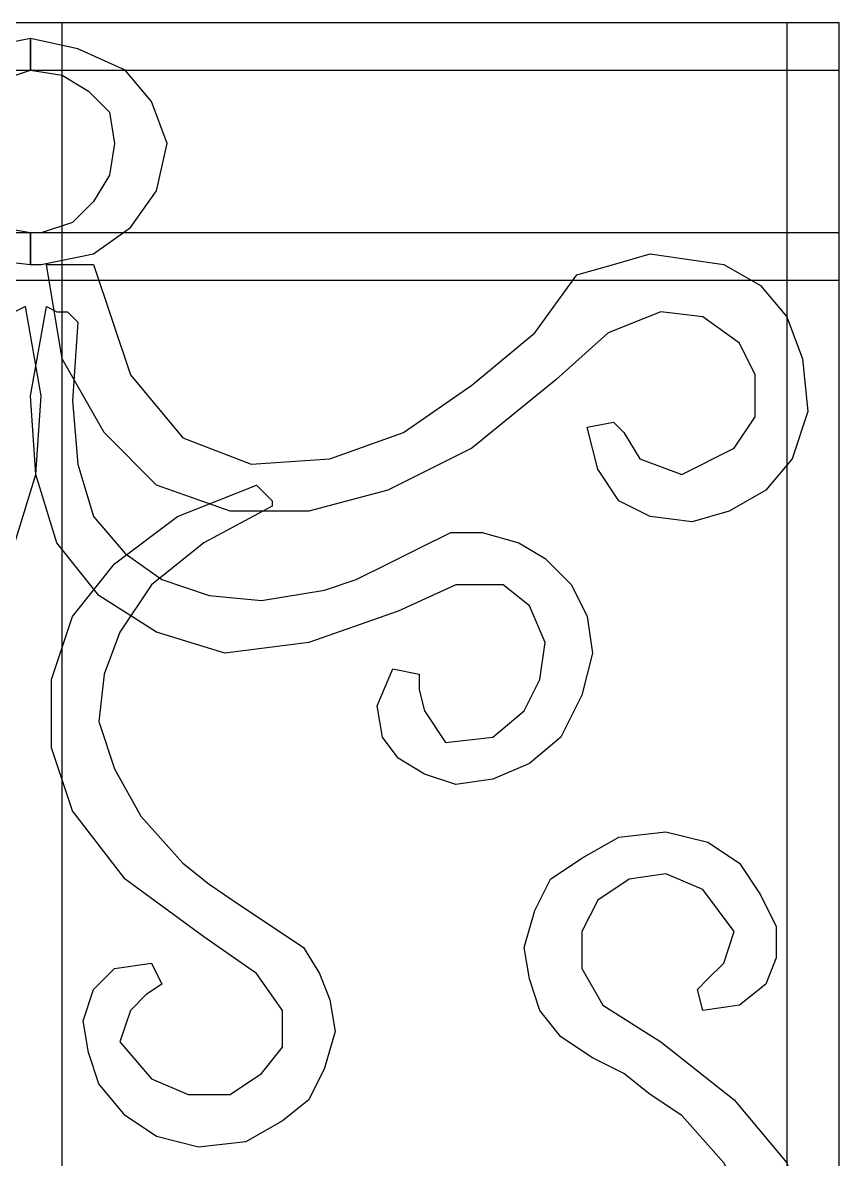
# Model space of a CAD drawing. Header units: centimetres. Extents: x -65 to 68, y -25 to 1.
# Drawn here: x 56.14 to 68.18, y -15.97 to 0.79 of the extents above; entities that cross this region are included whole.
import ezdxf

# ---------------------------------------------------------------- set-up
doc = ezdxf.new("R2010")
doc.units = ezdxf.units.CM
doc.header["$MEASUREMENT"] = 0
doc.layers.add('layer 1', color=7, linetype='Continuous')

msp = doc.modelspace()

# ---------------------------------------------------------------- linework, layer by layer
at = {"layer": 'layer 1', "color": 108}
for points, knots in [([(0.8733, 0.78739), (0.8733, 0.78739), (68.18108, 0.78739), (68.18108, 0.78739), (68.18108, 0.78739), (68.18108, 0.78739), (68.18108, 0.09031), (68.18108, 0.09031), (68.18108, 0.09031), (68.18108, 0.09031), (0.8733, 0.09031), (0.8733, 0.09031), (0.8733, 0.09031), (0.8733, 0.09031), (0.8733, 0.78739), (0.8733, 0.78739)], [0, 0, 0, 0, 0.25, 0.25, 0.25, 0.25, 0.5, 0.5, 0.5, 0.5, 0.75, 0.75, 0.75, 0.75, 1, 1, 1, 1]), ([(55.9433, 0.78739), (55.9433, 0.78739), (56.71784, 0.78739), (56.71784, 0.78739), (56.71784, 0.78739), (56.71784, 0.78739), (56.71784, -24.3078), (56.71784, -24.3078), (56.71784, -24.3078), (56.71784, -24.3078), (55.9433, -24.3078), (55.9433, -24.3078), (55.9433, -24.3078), (55.9433, -24.3078), (55.9433, 0.78739), (55.9433, 0.78739)], [0, 0, 0, 0, 0.25, 0.25, 0.25, 0.25, 0.5, 0.5, 0.5, 0.5, 0.75, 0.75, 0.75, 0.75, 1, 1, 1, 1]), ([(67.40654, 0.78739), (67.40654, 0.78739), (68.18108, 0.78739), (68.18108, 0.78739), (68.18108, 0.78739), (68.18108, 0.78739), (68.18108, -24.3078), (68.18108, -24.3078), (68.18108, -24.3078), (68.18108, -24.3078), (67.40654, -24.3078), (67.40654, -24.3078), (67.40654, -24.3078), (67.40654, -24.3078), (67.40654, 0.78739), (67.40654, 0.78739)], [0, 0, 0, 0, 0.25, 0.25, 0.25, 0.25, 0.5, 0.5, 0.5, 0.5, 0.75, 0.75, 0.75, 0.75, 1, 1, 1, 1]), ([(54.39422, -1.22642), (54.39422, -1.22642), (54.54912, -0.52933), (54.54912, -0.52933), (54.54912, -0.52933), (54.54912, -0.52933), (54.9364, 0.01285), (54.9364, 0.01285), (54.9364, 0.01285), (54.9364, 0.01285), (55.47858, 0.40012), (55.47858, 0.40012), (55.47858, 0.40012), (55.47858, 0.40012), (56.25312, 0.55503), (56.25312, 0.55503), (56.25312, 0.55503), (56.25312, 0.55503), (56.25312, 0.55503), (56.25312, 0.55503), (56.25312, 0.55503), (56.25312, 0.55503), (56.25312, 0.55503), (56.25312, 0.55503), (56.25312, 0.55503), (56.25312, 0.55503), (56.25312, 0.55503), (56.25312, 0.55503), (56.25312, 0.55503), (56.25312, 0.55503), (56.25312, 0.55503), (56.25312, 0.55503), (56.25312, 0.55503), (56.25312, 0.55503), (56.25312, 0.09031), (56.25312, 0.09031), (56.25312, 0.09031), (56.25312, 0.09031), (56.25312, 0.09031), (56.25312, 0.09031), (56.25312, 0.09031), (56.25312, 0.09031), (56.25312, 0.09031), (56.25312, 0.09031), (56.25312, 0.09031), (56.25312, 0.09031), (56.25312, 0.09031), (56.25312, 0.09031), (56.25312, 0.09031), (56.25312, 0.09031), (56.25312, 0.09031), (56.25312, 0.09031), (56.25312, 0.09031), (56.25312, 0.09031), (55.78839, -0.0646), (55.78839, -0.0646), (55.78839, -0.0646), (55.78839, -0.0646), (55.47858, -0.37442), (55.47858, -0.37442), (55.47858, -0.37442), (55.47858, -0.37442), (55.16876, -0.76169), (55.16876, -0.76169), (55.16876, -0.76169), (55.16876, -0.76169), (55.0913, -1.22642), (55.0913, -1.22642), (55.0913, -1.22642), (55.0913, -1.22642), (55.16876, -1.69114), (55.16876, -1.69114), (55.16876, -1.69114), (55.16876, -1.69114), (55.47858, -2.00096), (55.47858, -2.00096), (55.47858, -2.00096), (55.47858, -2.00096), (55.78839, -2.23332), (55.78839, -2.23332), (55.78839, -2.23332), (55.78839, -2.23332), (56.25312, -2.31078), (56.25312, -2.31078), (56.25312, -2.31078), (56.25312, -2.31078), (56.25312, -2.7755), (56.25312, -2.7755), (56.25312, -2.7755), (56.25312, -2.7755), (55.55603, -2.69805), (55.55603, -2.69805), (55.55603, -2.69805), (55.55603, -2.69805), (55.01385, -2.38823), (55.01385, -2.38823), (55.01385, -2.38823), (55.01385, -2.38823), (54.62658, -1.84605), (54.62658, -1.84605), (54.62658, -1.84605), (54.62658, -1.84605), (54.39422, -1.22642), (54.39422, -1.22642)], [0, 0, 0, 0, 0.03846154, 0.03846154, 0.03846154, 0.03846154, 0.07692308, 0.07692308, 0.07692308, 0.07692308, 0.11538462, 0.11538462, 0.11538462, 0.11538462, 0.15384615, 0.15384615, 0.15384615, 0.15384615, 0.19230769, 0.19230769, 0.19230769, 0.19230769, 0.23076923, 0.23076923, 0.23076923, 0.23076923, 0.26923077, 0.26923077, 0.26923077, 0.26923077, 0.30769231, 0.30769231, 0.30769231, 0.30769231, 0.34615385, 0.34615385, 0.34615385, 0.34615385, 0.38461538, 0.38461538, 0.38461538, 0.38461538, 0.42307692, 0.42307692, 0.42307692, 0.42307692, 0.46153846, 0.46153846, 0.46153846, 0.46153846, 0.5, 0.5, 0.5, 0.5, 0.53846154, 0.53846154, 0.53846154, 0.53846154, 0.57692308, 0.57692308, 0.57692308, 0.57692308, 0.61538462, 0.61538462, 0.61538462, 0.61538462, 0.65384615, 0.65384615, 0.65384615, 0.65384615, 0.69230769, 0.69230769, 0.69230769, 0.69230769, 0.73076923, 0.73076923, 0.73076923, 0.73076923, 0.76923077, 0.76923077, 0.76923077, 0.76923077, 0.80769231, 0.80769231, 0.80769231, 0.80769231, 0.84615385, 0.84615385, 0.84615385, 0.84615385, 0.88461538, 0.88461538, 0.88461538, 0.88461538, 0.92307692, 0.92307692, 0.92307692, 0.92307692, 0.96153846, 0.96153846, 0.96153846, 0.96153846, 1, 1, 1, 1]), ([(56.25312, 0.55503), (56.25312, 0.55503), (56.95021, 0.40012), (56.95021, 0.40012), (56.95021, 0.40012), (56.95021, 0.40012), (57.6473, 0.09031), (57.6473, 0.09031), (57.6473, 0.09031), (57.6473, 0.09031), (58.03457, -0.37442), (58.03457, -0.37442), (58.03457, -0.37442), (58.03457, -0.37442), (58.26693, -0.99405), (58.26693, -0.99405), (58.26693, -0.99405), (58.26693, -0.99405), (58.11202, -1.69114), (58.11202, -1.69114), (58.11202, -1.69114), (58.11202, -1.69114), (57.72475, -2.23332), (57.72475, -2.23332), (57.72475, -2.23332), (57.72475, -2.23332), (57.18257, -2.62059), (57.18257, -2.62059), (57.18257, -2.62059), (57.18257, -2.62059), (56.40803, -2.7755), (56.40803, -2.7755), (56.40803, -2.7755), (56.40803, -2.7755), (56.40803, -2.7755), (56.40803, -2.7755), (56.40803, -2.7755), (56.40803, -2.7755), (56.40803, -2.7755), (56.40803, -2.7755), (56.40803, -2.7755), (56.40803, -2.7755), (56.33057, -2.7755), (56.33057, -2.7755), (56.33057, -2.7755), (56.33057, -2.7755), (56.25312, -2.7755), (56.25312, -2.7755), (56.25312, -2.7755), (56.25312, -2.7755), (56.25312, -2.31078), (56.25312, -2.31078), (56.25312, -2.31078), (56.25312, -2.31078), (56.25312, -2.31078), (56.25312, -2.31078), (56.25312, -2.31078), (56.25312, -2.31078), (56.33057, -2.31078), (56.33057, -2.31078), (56.33057, -2.31078), (56.33057, -2.31078), (56.40803, -2.31078), (56.40803, -2.31078), (56.40803, -2.31078), (56.40803, -2.31078), (56.40803, -2.31078), (56.40803, -2.31078), (56.40803, -2.31078), (56.40803, -2.31078), (56.87275, -2.15587), (56.87275, -2.15587), (56.87275, -2.15587), (56.87275, -2.15587), (57.18257, -1.84605), (57.18257, -1.84605), (57.18257, -1.84605), (57.18257, -1.84605), (57.41493, -1.45878), (57.41493, -1.45878), (57.41493, -1.45878), (57.41493, -1.45878), (57.49239, -0.99405), (57.49239, -0.99405), (57.49239, -0.99405), (57.49239, -0.99405), (57.41493, -0.52933), (57.41493, -0.52933), (57.41493, -0.52933), (57.41493, -0.52933), (57.10512, -0.21951), (57.10512, -0.21951), (57.10512, -0.21951), (57.10512, -0.21951), (56.71784, 0.01285), (56.71784, 0.01285), (56.71784, 0.01285), (56.71784, 0.01285), (56.25312, 0.09031), (56.25312, 0.09031), (56.25312, 0.09031), (56.25312, 0.09031), (56.25312, 0.55503), (56.25312, 0.55503)], [0, 0, 0, 0, 0.03846154, 0.03846154, 0.03846154, 0.03846154, 0.07692308, 0.07692308, 0.07692308, 0.07692308, 0.11538462, 0.11538462, 0.11538462, 0.11538462, 0.15384615, 0.15384615, 0.15384615, 0.15384615, 0.19230769, 0.19230769, 0.19230769, 0.19230769, 0.23076923, 0.23076923, 0.23076923, 0.23076923, 0.26923077, 0.26923077, 0.26923077, 0.26923077, 0.30769231, 0.30769231, 0.30769231, 0.30769231, 0.34615385, 0.34615385, 0.34615385, 0.34615385, 0.38461538, 0.38461538, 0.38461538, 0.38461538, 0.42307692, 0.42307692, 0.42307692, 0.42307692, 0.46153846, 0.46153846, 0.46153846, 0.46153846, 0.5, 0.5, 0.5, 0.5, 0.53846154, 0.53846154, 0.53846154, 0.53846154, 0.57692308, 0.57692308, 0.57692308, 0.57692308, 0.61538462, 0.61538462, 0.61538462, 0.61538462, 0.65384615, 0.65384615, 0.65384615, 0.65384615, 0.69230769, 0.69230769, 0.69230769, 0.69230769, 0.73076923, 0.73076923, 0.73076923, 0.73076923, 0.76923077, 0.76923077, 0.76923077, 0.76923077, 0.80769231, 0.80769231, 0.80769231, 0.80769231, 0.84615385, 0.84615385, 0.84615385, 0.84615385, 0.88461538, 0.88461538, 0.88461538, 0.88461538, 0.92307692, 0.92307692, 0.92307692, 0.92307692, 0.96153846, 0.96153846, 0.96153846, 0.96153846, 1, 1, 1, 1]), ([(0.8733, -2.31078), (0.8733, -2.31078), (68.18108, -2.31078), (68.18108, -2.31078), (68.18108, -2.31078), (68.18108, -2.31078), (68.18108, -3.00787), (68.18108, -3.00787), (68.18108, -3.00787), (68.18108, -3.00787), (0.8733, -3.00787), (0.8733, -3.00787), (0.8733, -3.00787), (0.8733, -3.00787), (0.8733, -2.31078), (0.8733, -2.31078)], [0, 0, 0, 0, 0.25, 0.25, 0.25, 0.25, 0.5, 0.5, 0.5, 0.5, 0.75, 0.75, 0.75, 0.75, 1, 1, 1, 1]), ([(67.71635, -4.94422), (67.71635, -4.94422), (67.6389, -4.16968), (67.6389, -4.16968), (67.6389, -4.16968), (67.6389, -4.16968), (67.40654, -3.55005), (67.40654, -3.55005), (67.40654, -3.55005), (67.40654, -3.55005), (67.01927, -3.08532), (67.01927, -3.08532), (67.01927, -3.08532), (67.01927, -3.08532), (66.47709, -2.7755), (66.47709, -2.7755), (66.47709, -2.7755), (66.47709, -2.7755), (65.9349, -2.69805), (65.9349, -2.69805), (65.9349, -2.69805), (65.9349, -2.69805), (65.39272, -2.62059), (65.39272, -2.62059), (65.39272, -2.62059), (65.39272, -2.62059), (64.85054, -2.7755), (64.85054, -2.7755), (64.85054, -2.7755), (64.85054, -2.7755), (64.30836, -2.93041), (64.30836, -2.93041), (64.30836, -2.93041), (64.30836, -2.93041), (63.68873, -3.78241), (63.68873, -3.78241), (63.68873, -3.78241), (63.68873, -3.78241), (62.75928, -4.55695), (62.75928, -4.55695), (62.75928, -4.55695), (62.75928, -4.55695), (61.75237, -5.25404), (61.75237, -5.25404), (61.75237, -5.25404), (61.75237, -5.25404), (60.66801, -5.64131), (60.66801, -5.64131), (60.66801, -5.64131), (60.66801, -5.64131), (59.5062, -5.71877), (59.5062, -5.71877), (59.5062, -5.71877), (59.5062, -5.71877), (58.49929, -5.33149), (58.49929, -5.33149), (58.49929, -5.33149), (58.49929, -5.33149), (57.72475, -4.40204), (57.72475, -4.40204), (57.72475, -4.40204), (57.72475, -4.40204), (57.18257, -2.7755), (57.18257, -2.7755), (57.18257, -2.7755), (57.18257, -2.7755), (57.02766, -2.7755), (57.02766, -2.7755), (57.02766, -2.7755), (57.02766, -2.7755), (56.87275, -2.7755), (56.87275, -2.7755), (56.87275, -2.7755), (56.87275, -2.7755), (56.64039, -2.7755), (56.64039, -2.7755), (56.64039, -2.7755), (56.64039, -2.7755), (56.48548, -2.7755), (56.48548, -2.7755), (56.48548, -2.7755), (56.48548, -2.7755), (56.71784, -4.16968), (56.71784, -4.16968), (56.71784, -4.16968), (56.71784, -4.16968), (57.33748, -5.25404), (57.33748, -5.25404), (57.33748, -5.25404), (57.33748, -5.25404), (58.11202, -6.02858), (58.11202, -6.02858), (58.11202, -6.02858), (58.11202, -6.02858), (59.19638, -6.41585), (59.19638, -6.41585), (59.19638, -6.41585), (59.19638, -6.41585), (60.3582, -6.41585), (60.3582, -6.41585), (60.3582, -6.41585), (60.3582, -6.41585), (61.52001, -6.10604), (61.52001, -6.10604), (61.52001, -6.10604), (61.52001, -6.10604), (62.75928, -5.4864), (62.75928, -5.4864), (62.75928, -5.4864), (62.75928, -5.4864), (63.99855, -4.4795), (63.99855, -4.4795), (63.99855, -4.4795), (63.99855, -4.4795), (64.77309, -3.78241), (64.77309, -3.78241), (64.77309, -3.78241), (64.77309, -3.78241), (65.54763, -3.47259), (65.54763, -3.47259), (65.54763, -3.47259), (65.54763, -3.47259), (66.16727, -3.55005), (66.16727, -3.55005), (66.16727, -3.55005), (66.16727, -3.55005), (66.70945, -3.93732), (66.70945, -3.93732), (66.70945, -3.93732), (66.70945, -3.93732), (66.94181, -4.40204), (66.94181, -4.40204), (66.94181, -4.40204), (66.94181, -4.40204), (66.94181, -5.02168), (66.94181, -5.02168), (66.94181, -5.02168), (66.94181, -5.02168), (66.63199, -5.4864), (66.63199, -5.4864), (66.63199, -5.4864), (66.63199, -5.4864), (65.85745, -5.87367), (65.85745, -5.87367), (65.85745, -5.87367), (65.85745, -5.87367), (65.23782, -5.64131), (65.23782, -5.64131), (65.23782, -5.64131), (65.23782, -5.64131), (65.00545, -5.25404), (65.00545, -5.25404), (65.00545, -5.25404), (65.00545, -5.25404), (64.85054, -5.09913), (64.85054, -5.09913), (64.85054, -5.09913), (64.85054, -5.09913), (64.46327, -5.17659), (64.46327, -5.17659), (64.46327, -5.17659), (64.46327, -5.17659), (64.61818, -5.79622), (64.61818, -5.79622), (64.61818, -5.79622), (64.61818, -5.79622), (64.928, -6.26095), (64.928, -6.26095), (64.928, -6.26095), (64.928, -6.26095), (65.39272, -6.49331), (65.39272, -6.49331), (65.39272, -6.49331), (65.39272, -6.49331), (66.01236, -6.57076), (66.01236, -6.57076), (66.01236, -6.57076), (66.01236, -6.57076), (66.55454, -6.41585), (66.55454, -6.41585), (66.55454, -6.41585), (66.55454, -6.41585), (67.09672, -6.10604), (67.09672, -6.10604), (67.09672, -6.10604), (67.09672, -6.10604), (67.48399, -5.64131), (67.48399, -5.64131), (67.48399, -5.64131), (67.48399, -5.64131), (67.71635, -4.94422), (67.71635, -4.94422)], [0, 0, 0, 0, 0.02083333, 0.02083333, 0.02083333, 0.02083333, 0.04166667, 0.04166667, 0.04166667, 0.04166667, 0.0625, 0.0625, 0.0625, 0.0625, 0.08333333, 0.08333333, 0.08333333, 0.08333333, 0.10416667, 0.10416667, 0.10416667, 0.10416667, 0.125, 0.125, 0.125, 0.125, 0.14583333, 0.14583333, 0.14583333, 0.14583333, 0.16666667, 0.16666667, 0.16666667, 0.16666667, 0.1875, 0.1875, 0.1875, 0.1875, 0.20833333, 0.20833333, 0.20833333, 0.20833333, 0.22916667, 0.22916667, 0.22916667, 0.22916667, 0.25, 0.25, 0.25, 0.25, 0.27083333, 0.27083333, 0.27083333, 0.27083333, 0.29166667, 0.29166667, 0.29166667, 0.29166667, 0.3125, 0.3125, 0.3125, 0.3125, 0.33333333, 0.33333333, 0.33333333, 0.33333333, 0.35416667, 0.35416667, 0.35416667, 0.35416667, 0.375, 0.375, 0.375, 0.375, 0.39583333, 0.39583333, 0.39583333, 0.39583333, 0.41666667, 0.41666667, 0.41666667, 0.41666667, 0.4375, 0.4375, 0.4375, 0.4375, 0.45833333, 0.45833333, 0.45833333, 0.45833333, 0.47916667, 0.47916667, 0.47916667, 0.47916667, 0.5, 0.5, 0.5, 0.5, 0.52083333, 0.52083333, 0.52083333, 0.52083333, 0.54166667, 0.54166667, 0.54166667, 0.54166667, 0.5625, 0.5625, 0.5625, 0.5625, 0.58333333, 0.58333333, 0.58333333, 0.58333333, 0.60416667, 0.60416667, 0.60416667, 0.60416667, 0.625, 0.625, 0.625, 0.625, 0.64583333, 0.64583333, 0.64583333, 0.64583333, 0.66666667, 0.66666667, 0.66666667, 0.66666667, 0.6875, 0.6875, 0.6875, 0.6875, 0.70833333, 0.70833333, 0.70833333, 0.70833333, 0.72916667, 0.72916667, 0.72916667, 0.72916667, 0.75, 0.75, 0.75, 0.75, 0.77083333, 0.77083333, 0.77083333, 0.77083333, 0.79166667, 0.79166667, 0.79166667, 0.79166667, 0.8125, 0.8125, 0.8125, 0.8125, 0.83333333, 0.83333333, 0.83333333, 0.83333333, 0.85416667, 0.85416667, 0.85416667, 0.85416667, 0.875, 0.875, 0.875, 0.875, 0.89583333, 0.89583333, 0.89583333, 0.89583333, 0.91666667, 0.91666667, 0.91666667, 0.91666667, 0.9375, 0.9375, 0.9375, 0.9375, 0.95833333, 0.95833333, 0.95833333, 0.95833333, 0.97916667, 0.97916667, 0.97916667, 0.97916667, 1, 1, 1, 1]), ([(48.58514, -9.74639), (48.58514, -9.74639), (48.27533, -9.12675), (48.27533, -9.12675), (48.27533, -9.12675), (48.27533, -9.12675), (48.12042, -8.50712), (48.12042, -8.50712), (48.12042, -8.50712), (48.12042, -8.50712), (48.19787, -7.96494), (48.19787, -7.96494), (48.19787, -7.96494), (48.19787, -7.96494), (48.43024, -7.50021), (48.43024, -7.50021), (48.43024, -7.50021), (48.43024, -7.50021), (48.74005, -7.11294), (48.74005, -7.11294), (48.74005, -7.11294), (48.74005, -7.11294), (49.12732, -6.88058), (49.12732, -6.88058), (49.12732, -6.88058), (49.12732, -6.88058), (49.6695, -6.72567), (49.6695, -6.72567), (49.6695, -6.72567), (49.6695, -6.72567), (50.13423, -6.72567), (50.13423, -6.72567), (50.13423, -6.72567), (50.13423, -6.72567), (50.59896, -6.95803), (50.59896, -6.95803), (50.59896, -6.95803), (50.59896, -6.95803), (51.14114, -7.1904), (51.14114, -7.1904), (51.14114, -7.1904), (51.14114, -7.1904), (51.60586, -7.42276), (51.60586, -7.42276), (51.60586, -7.42276), (51.60586, -7.42276), (52.07059, -7.57767), (52.07059, -7.57767), (52.07059, -7.57767), (52.07059, -7.57767), (53.00004, -7.73258), (53.00004, -7.73258), (53.00004, -7.73258), (53.00004, -7.73258), (53.77458, -7.65512), (53.77458, -7.65512), (53.77458, -7.65512), (53.77458, -7.65512), (54.47167, -7.42276), (54.47167, -7.42276), (54.47167, -7.42276), (54.47167, -7.42276), (55.01385, -7.03549), (55.01385, -7.03549), (55.01385, -7.03549), (55.01385, -7.03549), (55.40112, -6.49331), (55.40112, -6.49331), (55.40112, -6.49331), (55.40112, -6.49331), (55.63348, -5.71877), (55.63348, -5.71877), (55.63348, -5.71877), (55.63348, -5.71877), (55.71094, -4.78931), (55.71094, -4.78931), (55.71094, -4.78931), (55.71094, -4.78931), (55.63348, -3.6275), (55.63348, -3.6275), (55.63348, -3.6275), (55.63348, -3.6275), (55.78839, -3.55005), (55.78839, -3.55005), (55.78839, -3.55005), (55.78839, -3.55005), (55.9433, -3.47259), (55.9433, -3.47259), (55.9433, -3.47259), (55.9433, -3.47259), (56.02076, -3.47259), (56.02076, -3.47259), (56.02076, -3.47259), (56.02076, -3.47259), (56.17566, -3.39514), (56.17566, -3.39514), (56.17566, -3.39514), (56.17566, -3.39514), (56.40803, -4.71186), (56.40803, -4.71186), (56.40803, -4.71186), (56.40803, -4.71186), (56.33057, -5.87367), (56.33057, -5.87367), (56.33057, -5.87367), (56.33057, -5.87367), (56.02076, -6.88058), (56.02076, -6.88058), (56.02076, -6.88058), (56.02076, -6.88058), (55.40112, -7.65512), (55.40112, -7.65512), (55.40112, -7.65512), (55.40112, -7.65512), (54.54912, -8.1973), (54.54912, -8.1973), (54.54912, -8.1973), (54.54912, -8.1973), (53.54222, -8.50712), (53.54222, -8.50712), (53.54222, -8.50712), (53.54222, -8.50712), (52.3804, -8.35221), (52.3804, -8.35221), (52.3804, -8.35221), (52.3804, -8.35221), (50.98623, -7.88749), (50.98623, -7.88749), (50.98623, -7.88749), (50.98623, -7.88749), (50.13423, -7.50021), (50.13423, -7.50021), (50.13423, -7.50021), (50.13423, -7.50021), (49.43714, -7.50021), (49.43714, -7.50021), (49.43714, -7.50021), (49.43714, -7.50021), (49.04987, -7.81003), (49.04987, -7.81003), (49.04987, -7.81003), (49.04987, -7.81003), (48.81751, -8.35221), (48.81751, -8.35221), (48.81751, -8.35221), (48.81751, -8.35221), (48.81751, -8.89439), (48.81751, -8.89439), (48.81751, -8.89439), (48.81751, -8.89439), (49.12732, -9.35912), (49.12732, -9.35912), (49.12732, -9.35912), (49.12732, -9.35912), (49.59205, -9.74639), (49.59205, -9.74639), (49.59205, -9.74639), (49.59205, -9.74639), (50.36659, -9.82384), (50.36659, -9.82384), (50.36659, -9.82384), (50.36659, -9.82384), (50.67641, -9.35912), (50.67641, -9.35912), (50.67641, -9.35912), (50.67641, -9.35912), (50.67641, -9.0493), (50.67641, -9.0493), (50.67641, -9.0493), (50.67641, -9.0493), (50.67641, -8.81694), (50.67641, -8.81694), (50.67641, -8.81694), (50.67641, -8.81694), (50.98623, -8.73948), (50.98623, -8.73948), (50.98623, -8.73948), (50.98623, -8.73948), (51.21859, -9.28166), (51.21859, -9.28166), (51.21859, -9.28166), (51.21859, -9.28166), (51.21859, -9.74639), (51.21859, -9.74639), (51.21859, -9.74639), (51.21859, -9.74639), (50.98623, -10.05621), (50.98623, -10.05621), (50.98623, -10.05621), (50.98623, -10.05621), (50.59896, -10.28857), (50.59896, -10.28857), (50.59896, -10.28857), (50.59896, -10.28857), (50.05678, -10.44348), (50.05678, -10.44348), (50.05678, -10.44348), (50.05678, -10.44348), (49.59205, -10.36602), (49.59205, -10.36602), (49.59205, -10.36602), (49.59205, -10.36602), (49.04987, -10.13366), (49.04987, -10.13366), (49.04987, -10.13366), (49.04987, -10.13366), (48.58514, -9.74639), (48.58514, -9.74639)], [0, 0, 0, 0, 0.01923077, 0.01923077, 0.01923077, 0.01923077, 0.03846154, 0.03846154, 0.03846154, 0.03846154, 0.05769231, 0.05769231, 0.05769231, 0.05769231, 0.07692308, 0.07692308, 0.07692308, 0.07692308, 0.09615385, 0.09615385, 0.09615385, 0.09615385, 0.11538462, 0.11538462, 0.11538462, 0.11538462, 0.13461538, 0.13461538, 0.13461538, 0.13461538, 0.15384615, 0.15384615, 0.15384615, 0.15384615, 0.17307692, 0.17307692, 0.17307692, 0.17307692, 0.19230769, 0.19230769, 0.19230769, 0.19230769, 0.21153846, 0.21153846, 0.21153846, 0.21153846, 0.23076923, 0.23076923, 0.23076923, 0.23076923, 0.25, 0.25, 0.25, 0.25, 0.26923077, 0.26923077, 0.26923077, 0.26923077, 0.28846154, 0.28846154, 0.28846154, 0.28846154, 0.30769231, 0.30769231, 0.30769231, 0.30769231, 0.32692308, 0.32692308, 0.32692308, 0.32692308, 0.34615385, 0.34615385, 0.34615385, 0.34615385, 0.36538462, 0.36538462, 0.36538462, 0.36538462, 0.38461538, 0.38461538, 0.38461538, 0.38461538, 0.40384615, 0.40384615, 0.40384615, 0.40384615, 0.42307692, 0.42307692, 0.42307692, 0.42307692, 0.44230769, 0.44230769, 0.44230769, 0.44230769, 0.46153846, 0.46153846, 0.46153846, 0.46153846, 0.48076923, 0.48076923, 0.48076923, 0.48076923, 0.5, 0.5, 0.5, 0.5, 0.51923077, 0.51923077, 0.51923077, 0.51923077, 0.53846154, 0.53846154, 0.53846154, 0.53846154, 0.55769231, 0.55769231, 0.55769231, 0.55769231, 0.57692308, 0.57692308, 0.57692308, 0.57692308, 0.59615385, 0.59615385, 0.59615385, 0.59615385, 0.61538462, 0.61538462, 0.61538462, 0.61538462, 0.63461538, 0.63461538, 0.63461538, 0.63461538, 0.65384615, 0.65384615, 0.65384615, 0.65384615, 0.67307692, 0.67307692, 0.67307692, 0.67307692, 0.69230769, 0.69230769, 0.69230769, 0.69230769, 0.71153846, 0.71153846, 0.71153846, 0.71153846, 0.73076923, 0.73076923, 0.73076923, 0.73076923, 0.75, 0.75, 0.75, 0.75, 0.76923077, 0.76923077, 0.76923077, 0.76923077, 0.78846154, 0.78846154, 0.78846154, 0.78846154, 0.80769231, 0.80769231, 0.80769231, 0.80769231, 0.82692308, 0.82692308, 0.82692308, 0.82692308, 0.84615385, 0.84615385, 0.84615385, 0.84615385, 0.86538462, 0.86538462, 0.86538462, 0.86538462, 0.88461538, 0.88461538, 0.88461538, 0.88461538, 0.90384615, 0.90384615, 0.90384615, 0.90384615, 0.92307692, 0.92307692, 0.92307692, 0.92307692, 0.94230769, 0.94230769, 0.94230769, 0.94230769, 0.96153846, 0.96153846, 0.96153846, 0.96153846, 0.98076923, 0.98076923, 0.98076923, 0.98076923, 1, 1, 1, 1]), ([(64.076, -9.74639), (64.076, -9.74639), (64.38582, -9.12675), (64.38582, -9.12675), (64.38582, -9.12675), (64.38582, -9.12675), (64.54073, -8.50712), (64.54073, -8.50712), (64.54073, -8.50712), (64.54073, -8.50712), (64.46327, -7.96494), (64.46327, -7.96494), (64.46327, -7.96494), (64.46327, -7.96494), (64.23091, -7.50021), (64.23091, -7.50021), (64.23091, -7.50021), (64.23091, -7.50021), (63.84364, -7.11294), (63.84364, -7.11294), (63.84364, -7.11294), (63.84364, -7.11294), (63.45637, -6.88058), (63.45637, -6.88058), (63.45637, -6.88058), (63.45637, -6.88058), (62.91419, -6.72567), (62.91419, -6.72567), (62.91419, -6.72567), (62.91419, -6.72567), (62.44946, -6.72567), (62.44946, -6.72567), (62.44946, -6.72567), (62.44946, -6.72567), (61.98474, -6.95803), (61.98474, -6.95803), (61.98474, -6.95803), (61.98474, -6.95803), (61.52001, -7.1904), (61.52001, -7.1904), (61.52001, -7.1904), (61.52001, -7.1904), (61.05528, -7.42276), (61.05528, -7.42276), (61.05528, -7.42276), (61.05528, -7.42276), (60.59056, -7.57767), (60.59056, -7.57767), (60.59056, -7.57767), (60.59056, -7.57767), (59.66111, -7.73258), (59.66111, -7.73258), (59.66111, -7.73258), (59.66111, -7.73258), (58.88656, -7.65512), (58.88656, -7.65512), (58.88656, -7.65512), (58.88656, -7.65512), (58.18948, -7.42276), (58.18948, -7.42276), (58.18948, -7.42276), (58.18948, -7.42276), (57.6473, -7.03549), (57.6473, -7.03549), (57.6473, -7.03549), (57.6473, -7.03549), (57.18257, -6.49331), (57.18257, -6.49331), (57.18257, -6.49331), (57.18257, -6.49331), (56.95021, -5.71877), (56.95021, -5.71877), (56.95021, -5.71877), (56.95021, -5.71877), (56.87275, -4.78931), (56.87275, -4.78931), (56.87275, -4.78931), (56.87275, -4.78931), (56.95021, -3.6275), (56.95021, -3.6275), (56.95021, -3.6275), (56.95021, -3.6275), (56.87275, -3.55005), (56.87275, -3.55005), (56.87275, -3.55005), (56.87275, -3.55005), (56.7953, -3.47259), (56.7953, -3.47259), (56.7953, -3.47259), (56.7953, -3.47259), (56.64039, -3.47259), (56.64039, -3.47259), (56.64039, -3.47259), (56.64039, -3.47259), (56.48548, -3.39514), (56.48548, -3.39514), (56.48548, -3.39514), (56.48548, -3.39514), (56.25312, -4.71186), (56.25312, -4.71186), (56.25312, -4.71186), (56.25312, -4.71186), (56.33057, -5.87367), (56.33057, -5.87367), (56.33057, -5.87367), (56.33057, -5.87367), (56.64039, -6.88058), (56.64039, -6.88058), (56.64039, -6.88058), (56.64039, -6.88058), (57.26002, -7.65512), (57.26002, -7.65512), (57.26002, -7.65512), (57.26002, -7.65512), (58.11202, -8.1973), (58.11202, -8.1973), (58.11202, -8.1973), (58.11202, -8.1973), (59.11893, -8.50712), (59.11893, -8.50712), (59.11893, -8.50712), (59.11893, -8.50712), (60.3582, -8.35221), (60.3582, -8.35221), (60.3582, -8.35221), (60.3582, -8.35221), (61.67492, -7.88749), (61.67492, -7.88749), (61.67492, -7.88749), (61.67492, -7.88749), (62.52692, -7.50021), (62.52692, -7.50021), (62.52692, -7.50021), (62.52692, -7.50021), (63.224, -7.50021), (63.224, -7.50021), (63.224, -7.50021), (63.224, -7.50021), (63.61128, -7.81003), (63.61128, -7.81003), (63.61128, -7.81003), (63.61128, -7.81003), (63.84364, -8.35221), (63.84364, -8.35221), (63.84364, -8.35221), (63.84364, -8.35221), (63.76618, -8.89439), (63.76618, -8.89439), (63.76618, -8.89439), (63.76618, -8.89439), (63.53382, -9.35912), (63.53382, -9.35912), (63.53382, -9.35912), (63.53382, -9.35912), (63.0691, -9.74639), (63.0691, -9.74639), (63.0691, -9.74639), (63.0691, -9.74639), (62.37201, -9.82384), (62.37201, -9.82384), (62.37201, -9.82384), (62.37201, -9.82384), (62.06219, -9.35912), (62.06219, -9.35912), (62.06219, -9.35912), (62.06219, -9.35912), (61.98474, -9.0493), (61.98474, -9.0493), (61.98474, -9.0493), (61.98474, -9.0493), (61.98474, -8.81694), (61.98474, -8.81694), (61.98474, -8.81694), (61.98474, -8.81694), (61.59746, -8.73948), (61.59746, -8.73948), (61.59746, -8.73948), (61.59746, -8.73948), (61.3651, -9.28166), (61.3651, -9.28166), (61.3651, -9.28166), (61.3651, -9.28166), (61.44256, -9.74639), (61.44256, -9.74639), (61.44256, -9.74639), (61.44256, -9.74639), (61.67492, -10.05621), (61.67492, -10.05621), (61.67492, -10.05621), (61.67492, -10.05621), (62.06219, -10.28857), (62.06219, -10.28857), (62.06219, -10.28857), (62.06219, -10.28857), (62.52692, -10.44348), (62.52692, -10.44348), (62.52692, -10.44348), (62.52692, -10.44348), (63.0691, -10.36602), (63.0691, -10.36602), (63.0691, -10.36602), (63.0691, -10.36602), (63.61128, -10.13366), (63.61128, -10.13366), (63.61128, -10.13366), (63.61128, -10.13366), (64.076, -9.74639), (64.076, -9.74639)], [0, 0, 0, 0, 0.01923077, 0.01923077, 0.01923077, 0.01923077, 0.03846154, 0.03846154, 0.03846154, 0.03846154, 0.05769231, 0.05769231, 0.05769231, 0.05769231, 0.07692308, 0.07692308, 0.07692308, 0.07692308, 0.09615385, 0.09615385, 0.09615385, 0.09615385, 0.11538462, 0.11538462, 0.11538462, 0.11538462, 0.13461538, 0.13461538, 0.13461538, 0.13461538, 0.15384615, 0.15384615, 0.15384615, 0.15384615, 0.17307692, 0.17307692, 0.17307692, 0.17307692, 0.19230769, 0.19230769, 0.19230769, 0.19230769, 0.21153846, 0.21153846, 0.21153846, 0.21153846, 0.23076923, 0.23076923, 0.23076923, 0.23076923, 0.25, 0.25, 0.25, 0.25, 0.26923077, 0.26923077, 0.26923077, 0.26923077, 0.28846154, 0.28846154, 0.28846154, 0.28846154, 0.30769231, 0.30769231, 0.30769231, 0.30769231, 0.32692308, 0.32692308, 0.32692308, 0.32692308, 0.34615385, 0.34615385, 0.34615385, 0.34615385, 0.36538462, 0.36538462, 0.36538462, 0.36538462, 0.38461538, 0.38461538, 0.38461538, 0.38461538, 0.40384615, 0.40384615, 0.40384615, 0.40384615, 0.42307692, 0.42307692, 0.42307692, 0.42307692, 0.44230769, 0.44230769, 0.44230769, 0.44230769, 0.46153846, 0.46153846, 0.46153846, 0.46153846, 0.48076923, 0.48076923, 0.48076923, 0.48076923, 0.5, 0.5, 0.5, 0.5, 0.51923077, 0.51923077, 0.51923077, 0.51923077, 0.53846154, 0.53846154, 0.53846154, 0.53846154, 0.55769231, 0.55769231, 0.55769231, 0.55769231, 0.57692308, 0.57692308, 0.57692308, 0.57692308, 0.59615385, 0.59615385, 0.59615385, 0.59615385, 0.61538462, 0.61538462, 0.61538462, 0.61538462, 0.63461538, 0.63461538, 0.63461538, 0.63461538, 0.65384615, 0.65384615, 0.65384615, 0.65384615, 0.67307692, 0.67307692, 0.67307692, 0.67307692, 0.69230769, 0.69230769, 0.69230769, 0.69230769, 0.71153846, 0.71153846, 0.71153846, 0.71153846, 0.73076923, 0.73076923, 0.73076923, 0.73076923, 0.75, 0.75, 0.75, 0.75, 0.76923077, 0.76923077, 0.76923077, 0.76923077, 0.78846154, 0.78846154, 0.78846154, 0.78846154, 0.80769231, 0.80769231, 0.80769231, 0.80769231, 0.82692308, 0.82692308, 0.82692308, 0.82692308, 0.84615385, 0.84615385, 0.84615385, 0.84615385, 0.86538462, 0.86538462, 0.86538462, 0.86538462, 0.88461538, 0.88461538, 0.88461538, 0.88461538, 0.90384615, 0.90384615, 0.90384615, 0.90384615, 0.92307692, 0.92307692, 0.92307692, 0.92307692, 0.94230769, 0.94230769, 0.94230769, 0.94230769, 0.96153846, 0.96153846, 0.96153846, 0.96153846, 0.98076923, 0.98076923, 0.98076923, 0.98076923, 1, 1, 1, 1]), ([(58.73166, -15.78782), (58.73166, -15.78782), (59.42874, -15.71037), (59.42874, -15.71037), (59.42874, -15.71037), (59.42874, -15.71037), (59.97092, -15.40055), (59.97092, -15.40055), (59.97092, -15.40055), (59.97092, -15.40055), (60.3582, -15.09074), (60.3582, -15.09074), (60.3582, -15.09074), (60.3582, -15.09074), (60.59056, -14.62601), (60.59056, -14.62601), (60.59056, -14.62601), (60.59056, -14.62601), (60.74547, -14.08383), (60.74547, -14.08383), (60.74547, -14.08383), (60.74547, -14.08383), (60.66801, -13.6191), (60.66801, -13.6191), (60.66801, -13.6191), (60.66801, -13.6191), (60.5131, -13.23183), (60.5131, -13.23183), (60.5131, -13.23183), (60.5131, -13.23183), (60.28074, -12.84456), (60.28074, -12.84456), (60.28074, -12.84456), (60.28074, -12.84456), (59.81602, -12.53474), (59.81602, -12.53474), (59.81602, -12.53474), (59.81602, -12.53474), (59.35129, -12.22493), (59.35129, -12.22493), (59.35129, -12.22493), (59.35129, -12.22493), (58.88656, -11.91511), (58.88656, -11.91511), (58.88656, -11.91511), (58.88656, -11.91511), (58.49929, -11.60529), (58.49929, -11.60529), (58.49929, -11.60529), (58.49929, -11.60529), (57.87966, -10.9082), (57.87966, -10.9082), (57.87966, -10.9082), (57.87966, -10.9082), (57.49239, -10.21111), (57.49239, -10.21111), (57.49239, -10.21111), (57.49239, -10.21111), (57.26002, -9.51403), (57.26002, -9.51403), (57.26002, -9.51403), (57.26002, -9.51403), (57.33748, -8.81694), (57.33748, -8.81694), (57.33748, -8.81694), (57.33748, -8.81694), (57.56984, -8.1973), (57.56984, -8.1973), (57.56984, -8.1973), (57.56984, -8.1973), (58.03457, -7.50021), (58.03457, -7.50021), (58.03457, -7.50021), (58.03457, -7.50021), (58.80911, -6.88058), (58.80911, -6.88058), (58.80911, -6.88058), (58.80911, -6.88058), (59.81602, -6.3384), (59.81602, -6.3384), (59.81602, -6.3384), (59.81602, -6.3384), (59.81602, -6.26095), (59.81602, -6.26095), (59.81602, -6.26095), (59.81602, -6.26095), (59.73856, -6.18349), (59.73856, -6.18349), (59.73856, -6.18349), (59.73856, -6.18349), (59.66111, -6.10604), (59.66111, -6.10604), (59.66111, -6.10604), (59.66111, -6.10604), (59.58365, -6.02858), (59.58365, -6.02858), (59.58365, -6.02858), (59.58365, -6.02858), (58.42184, -6.49331), (58.42184, -6.49331), (58.42184, -6.49331), (58.42184, -6.49331), (57.49239, -7.1904), (57.49239, -7.1904), (57.49239, -7.1904), (57.49239, -7.1904), (56.87275, -7.96494), (56.87275, -7.96494), (56.87275, -7.96494), (56.87275, -7.96494), (56.56294, -8.89439), (56.56294, -8.89439), (56.56294, -8.89439), (56.56294, -8.89439), (56.56294, -9.9013), (56.56294, -9.9013), (56.56294, -9.9013), (56.56294, -9.9013), (56.87275, -10.83075), (56.87275, -10.83075), (56.87275, -10.83075), (56.87275, -10.83075), (57.6473, -11.83765), (57.6473, -11.83765), (57.6473, -11.83765), (57.6473, -11.83765), (58.80911, -12.68965), (58.80911, -12.68965), (58.80911, -12.68965), (58.80911, -12.68965), (59.58365, -13.23183), (59.58365, -13.23183), (59.58365, -13.23183), (59.58365, -13.23183), (59.97092, -13.77401), (59.97092, -13.77401), (59.97092, -13.77401), (59.97092, -13.77401), (59.97092, -14.31619), (59.97092, -14.31619), (59.97092, -14.31619), (59.97092, -14.31619), (59.66111, -14.70346), (59.66111, -14.70346), (59.66111, -14.70346), (59.66111, -14.70346), (59.19638, -15.01328), (59.19638, -15.01328), (59.19638, -15.01328), (59.19638, -15.01328), (58.57675, -15.01328), (58.57675, -15.01328), (58.57675, -15.01328), (58.57675, -15.01328), (58.03457, -14.78092), (58.03457, -14.78092), (58.03457, -14.78092), (58.03457, -14.78092), (57.56984, -14.23874), (57.56984, -14.23874), (57.56984, -14.23874), (57.56984, -14.23874), (57.72475, -13.77401), (57.72475, -13.77401), (57.72475, -13.77401), (57.72475, -13.77401), (57.95711, -13.54165), (57.95711, -13.54165), (57.95711, -13.54165), (57.95711, -13.54165), (58.18948, -13.38674), (58.18948, -13.38674), (58.18948, -13.38674), (58.18948, -13.38674), (58.03457, -13.07692), (58.03457, -13.07692), (58.03457, -13.07692), (58.03457, -13.07692), (57.49239, -13.15438), (57.49239, -13.15438), (57.49239, -13.15438), (57.49239, -13.15438), (57.18257, -13.4642), (57.18257, -13.4642), (57.18257, -13.4642), (57.18257, -13.4642), (57.02766, -13.92892), (57.02766, -13.92892), (57.02766, -13.92892), (57.02766, -13.92892), (57.10512, -14.39365), (57.10512, -14.39365), (57.10512, -14.39365), (57.10512, -14.39365), (57.26002, -14.85837), (57.26002, -14.85837), (57.26002, -14.85837), (57.26002, -14.85837), (57.6473, -15.3231), (57.6473, -15.3231), (57.6473, -15.3231), (57.6473, -15.3231), (58.11202, -15.63292), (58.11202, -15.63292), (58.11202, -15.63292), (58.11202, -15.63292), (58.73166, -15.78782), (58.73166, -15.78782)], [0, 0, 0, 0, 0.01923077, 0.01923077, 0.01923077, 0.01923077, 0.03846154, 0.03846154, 0.03846154, 0.03846154, 0.05769231, 0.05769231, 0.05769231, 0.05769231, 0.07692308, 0.07692308, 0.07692308, 0.07692308, 0.09615385, 0.09615385, 0.09615385, 0.09615385, 0.11538462, 0.11538462, 0.11538462, 0.11538462, 0.13461538, 0.13461538, 0.13461538, 0.13461538, 0.15384615, 0.15384615, 0.15384615, 0.15384615, 0.17307692, 0.17307692, 0.17307692, 0.17307692, 0.19230769, 0.19230769, 0.19230769, 0.19230769, 0.21153846, 0.21153846, 0.21153846, 0.21153846, 0.23076923, 0.23076923, 0.23076923, 0.23076923, 0.25, 0.25, 0.25, 0.25, 0.26923077, 0.26923077, 0.26923077, 0.26923077, 0.28846154, 0.28846154, 0.28846154, 0.28846154, 0.30769231, 0.30769231, 0.30769231, 0.30769231, 0.32692308, 0.32692308, 0.32692308, 0.32692308, 0.34615385, 0.34615385, 0.34615385, 0.34615385, 0.36538462, 0.36538462, 0.36538462, 0.36538462, 0.38461538, 0.38461538, 0.38461538, 0.38461538, 0.40384615, 0.40384615, 0.40384615, 0.40384615, 0.42307692, 0.42307692, 0.42307692, 0.42307692, 0.44230769, 0.44230769, 0.44230769, 0.44230769, 0.46153846, 0.46153846, 0.46153846, 0.46153846, 0.48076923, 0.48076923, 0.48076923, 0.48076923, 0.5, 0.5, 0.5, 0.5, 0.51923077, 0.51923077, 0.51923077, 0.51923077, 0.53846154, 0.53846154, 0.53846154, 0.53846154, 0.55769231, 0.55769231, 0.55769231, 0.55769231, 0.57692308, 0.57692308, 0.57692308, 0.57692308, 0.59615385, 0.59615385, 0.59615385, 0.59615385, 0.61538462, 0.61538462, 0.61538462, 0.61538462, 0.63461538, 0.63461538, 0.63461538, 0.63461538, 0.65384615, 0.65384615, 0.65384615, 0.65384615, 0.67307692, 0.67307692, 0.67307692, 0.67307692, 0.69230769, 0.69230769, 0.69230769, 0.69230769, 0.71153846, 0.71153846, 0.71153846, 0.71153846, 0.73076923, 0.73076923, 0.73076923, 0.73076923, 0.75, 0.75, 0.75, 0.75, 0.76923077, 0.76923077, 0.76923077, 0.76923077, 0.78846154, 0.78846154, 0.78846154, 0.78846154, 0.80769231, 0.80769231, 0.80769231, 0.80769231, 0.82692308, 0.82692308, 0.82692308, 0.82692308, 0.84615385, 0.84615385, 0.84615385, 0.84615385, 0.86538462, 0.86538462, 0.86538462, 0.86538462, 0.88461538, 0.88461538, 0.88461538, 0.88461538, 0.90384615, 0.90384615, 0.90384615, 0.90384615, 0.92307692, 0.92307692, 0.92307692, 0.92307692, 0.94230769, 0.94230769, 0.94230769, 0.94230769, 0.96153846, 0.96153846, 0.96153846, 0.96153846, 0.98076923, 0.98076923, 0.98076923, 0.98076923, 1, 1, 1, 1]), ([(65.62509, -11.14057), (65.62509, -11.14057), (64.928, -11.21802), (64.928, -11.21802), (64.928, -11.21802), (64.928, -11.21802), (64.38582, -11.52784), (64.38582, -11.52784), (64.38582, -11.52784), (64.38582, -11.52784), (63.92109, -11.83765), (63.92109, -11.83765), (63.92109, -11.83765), (63.92109, -11.83765), (63.68873, -12.30238), (63.68873, -12.30238), (63.68873, -12.30238), (63.68873, -12.30238), (63.53382, -12.84456), (63.53382, -12.84456), (63.53382, -12.84456), (63.53382, -12.84456), (63.61128, -13.30929), (63.61128, -13.30929), (63.61128, -13.30929), (63.61128, -13.30929), (63.76618, -13.77401), (63.76618, -13.77401), (63.76618, -13.77401), (63.76618, -13.77401), (64.076, -14.16128), (64.076, -14.16128), (64.076, -14.16128), (64.076, -14.16128), (64.54073, -14.4711), (64.54073, -14.4711), (64.54073, -14.4711), (64.54073, -14.4711), (65.00545, -14.70346), (65.00545, -14.70346), (65.00545, -14.70346), (65.00545, -14.70346), (65.39272, -15.01328), (65.39272, -15.01328), (65.39272, -15.01328), (65.39272, -15.01328), (65.85745, -15.3231), (65.85745, -15.3231), (65.85745, -15.3231), (65.85745, -15.3231), (66.47709, -16.02019), (66.47709, -16.02019), (66.47709, -16.02019), (66.47709, -16.02019), (66.86436, -16.71728), (66.86436, -16.71728), (66.86436, -16.71728), (66.86436, -16.71728), (67.09672, -17.41436), (67.09672, -17.41436), (67.09672, -17.41436), (67.09672, -17.41436), (67.09672, -18.034), (67.09672, -18.034), (67.09672, -18.034), (67.09672, -18.034), (66.7869, -18.73109), (66.7869, -18.73109), (66.7869, -18.73109), (66.7869, -18.73109), (66.32218, -19.35072), (66.32218, -19.35072), (66.32218, -19.35072), (66.32218, -19.35072), (65.54763, -19.8929), (65.54763, -19.8929), (65.54763, -19.8929), (65.54763, -19.8929), (64.54073, -20.43508), (64.54073, -20.43508), (64.54073, -20.43508), (64.54073, -20.43508), (64.54073, -20.58999), (64.54073, -20.58999), (64.54073, -20.58999), (64.54073, -20.58999), (64.54073, -20.66744), (64.54073, -20.66744), (64.54073, -20.66744), (64.54073, -20.66744), (64.54073, -20.82235), (64.54073, -20.82235), (64.54073, -20.82235), (64.54073, -20.82235), (64.61818, -20.97726), (64.61818, -20.97726), (64.61818, -20.97726), (64.61818, -20.97726), (65.85745, -20.43508), (65.85745, -20.43508), (65.85745, -20.43508), (65.85745, -20.43508), (66.7869, -19.73799), (66.7869, -19.73799), (66.7869, -19.73799), (66.7869, -19.73799), (67.40654, -18.886), (67.40654, -18.886), (67.40654, -18.886), (67.40654, -18.886), (67.71635, -17.95654), (67.71635, -17.95654), (67.71635, -17.95654), (67.71635, -17.95654), (67.71635, -16.94964), (67.71635, -16.94964), (67.71635, -16.94964), (67.71635, -16.94964), (67.40654, -16.02019), (67.40654, -16.02019), (67.40654, -16.02019), (67.40654, -16.02019), (66.63199, -15.09074), (66.63199, -15.09074), (66.63199, -15.09074), (66.63199, -15.09074), (65.54763, -14.23874), (65.54763, -14.23874), (65.54763, -14.23874), (65.54763, -14.23874), (64.69564, -13.69656), (64.69564, -13.69656), (64.69564, -13.69656), (64.69564, -13.69656), (64.38582, -13.15438), (64.38582, -13.15438), (64.38582, -13.15438), (64.38582, -13.15438), (64.38582, -12.6122), (64.38582, -12.6122), (64.38582, -12.6122), (64.38582, -12.6122), (64.61818, -12.14747), (64.61818, -12.14747), (64.61818, -12.14747), (64.61818, -12.14747), (65.08291, -11.83765), (65.08291, -11.83765), (65.08291, -11.83765), (65.08291, -11.83765), (65.62509, -11.7602), (65.62509, -11.7602), (65.62509, -11.7602), (65.62509, -11.7602), (66.16727, -11.99256), (66.16727, -11.99256), (66.16727, -11.99256), (66.16727, -11.99256), (66.63199, -12.6122), (66.63199, -12.6122), (66.63199, -12.6122), (66.63199, -12.6122), (66.47709, -13.07692), (66.47709, -13.07692), (66.47709, -13.07692), (66.47709, -13.07692), (66.24472, -13.30929), (66.24472, -13.30929), (66.24472, -13.30929), (66.24472, -13.30929), (66.08981, -13.4642), (66.08981, -13.4642), (66.08981, -13.4642), (66.08981, -13.4642), (66.16727, -13.77401), (66.16727, -13.77401), (66.16727, -13.77401), (66.16727, -13.77401), (66.70945, -13.69656), (66.70945, -13.69656), (66.70945, -13.69656), (66.70945, -13.69656), (67.09672, -13.38674), (67.09672, -13.38674), (67.09672, -13.38674), (67.09672, -13.38674), (67.25163, -12.99947), (67.25163, -12.99947), (67.25163, -12.99947), (67.25163, -12.99947), (67.25163, -12.53474), (67.25163, -12.53474), (67.25163, -12.53474), (67.25163, -12.53474), (67.01927, -12.07002), (67.01927, -12.07002), (67.01927, -12.07002), (67.01927, -12.07002), (66.70945, -11.60529), (66.70945, -11.60529), (66.70945, -11.60529), (66.70945, -11.60529), (66.24472, -11.29547), (66.24472, -11.29547), (66.24472, -11.29547), (66.24472, -11.29547), (65.62509, -11.14057), (65.62509, -11.14057)], [0, 0, 0, 0, 0.01923077, 0.01923077, 0.01923077, 0.01923077, 0.03846154, 0.03846154, 0.03846154, 0.03846154, 0.05769231, 0.05769231, 0.05769231, 0.05769231, 0.07692308, 0.07692308, 0.07692308, 0.07692308, 0.09615385, 0.09615385, 0.09615385, 0.09615385, 0.11538462, 0.11538462, 0.11538462, 0.11538462, 0.13461538, 0.13461538, 0.13461538, 0.13461538, 0.15384615, 0.15384615, 0.15384615, 0.15384615, 0.17307692, 0.17307692, 0.17307692, 0.17307692, 0.19230769, 0.19230769, 0.19230769, 0.19230769, 0.21153846, 0.21153846, 0.21153846, 0.21153846, 0.23076923, 0.23076923, 0.23076923, 0.23076923, 0.25, 0.25, 0.25, 0.25, 0.26923077, 0.26923077, 0.26923077, 0.26923077, 0.28846154, 0.28846154, 0.28846154, 0.28846154, 0.30769231, 0.30769231, 0.30769231, 0.30769231, 0.32692308, 0.32692308, 0.32692308, 0.32692308, 0.34615385, 0.34615385, 0.34615385, 0.34615385, 0.36538462, 0.36538462, 0.36538462, 0.36538462, 0.38461538, 0.38461538, 0.38461538, 0.38461538, 0.40384615, 0.40384615, 0.40384615, 0.40384615, 0.42307692, 0.42307692, 0.42307692, 0.42307692, 0.44230769, 0.44230769, 0.44230769, 0.44230769, 0.46153846, 0.46153846, 0.46153846, 0.46153846, 0.48076923, 0.48076923, 0.48076923, 0.48076923, 0.5, 0.5, 0.5, 0.5, 0.51923077, 0.51923077, 0.51923077, 0.51923077, 0.53846154, 0.53846154, 0.53846154, 0.53846154, 0.55769231, 0.55769231, 0.55769231, 0.55769231, 0.57692308, 0.57692308, 0.57692308, 0.57692308, 0.59615385, 0.59615385, 0.59615385, 0.59615385, 0.61538462, 0.61538462, 0.61538462, 0.61538462, 0.63461538, 0.63461538, 0.63461538, 0.63461538, 0.65384615, 0.65384615, 0.65384615, 0.65384615, 0.67307692, 0.67307692, 0.67307692, 0.67307692, 0.69230769, 0.69230769, 0.69230769, 0.69230769, 0.71153846, 0.71153846, 0.71153846, 0.71153846, 0.73076923, 0.73076923, 0.73076923, 0.73076923, 0.75, 0.75, 0.75, 0.75, 0.76923077, 0.76923077, 0.76923077, 0.76923077, 0.78846154, 0.78846154, 0.78846154, 0.78846154, 0.80769231, 0.80769231, 0.80769231, 0.80769231, 0.82692308, 0.82692308, 0.82692308, 0.82692308, 0.84615385, 0.84615385, 0.84615385, 0.84615385, 0.86538462, 0.86538462, 0.86538462, 0.86538462, 0.88461538, 0.88461538, 0.88461538, 0.88461538, 0.90384615, 0.90384615, 0.90384615, 0.90384615, 0.92307692, 0.92307692, 0.92307692, 0.92307692, 0.94230769, 0.94230769, 0.94230769, 0.94230769, 0.96153846, 0.96153846, 0.96153846, 0.96153846, 0.98076923, 0.98076923, 0.98076923, 0.98076923, 1, 1, 1, 1])]:
    msp.add_open_spline(points, degree=3, knots=knots, dxfattribs=at)

doc.saveas('drawing.dxf')
